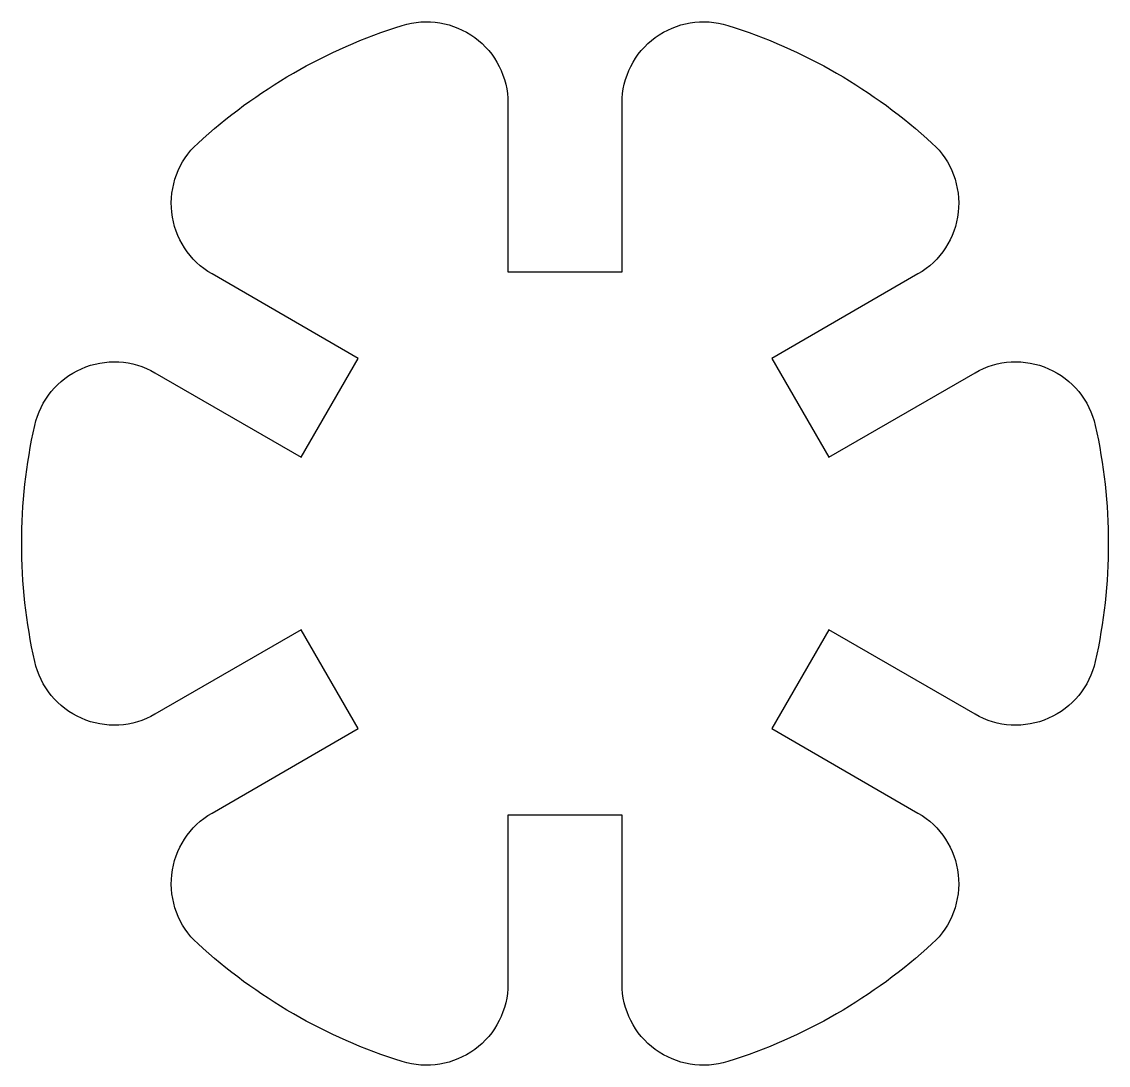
# Model space of a CAD drawing. Header units: millimetres. Extents: x -20 to 20, y -19.2 to 19.2.
import ezdxf

# ---------------------------------------------------------------- set-up
doc = ezdxf.new("R2010")
doc.units = ezdxf.units.MM
doc.layers.get('0').update_dxf_attribs({"linetype": 'CONTINUOUS'})

msp = doc.modelspace()

# ---------------------------------------------------------------- linework, layer by layer
msp.add_lwpolyline([(13.523, 14.736, -0.506548), (12.994, 9.927), (7.61, 6.819), (9.71, 3.181), (15.094, 6.29, -0.506548), (19.523, 4.343, -0.109892), (19.523, -4.343, -0.506548), (15.094, -6.29), (9.71, -3.181), (7.61, -6.819), (12.994, -9.927, -0.506548), (13.523, -14.736, -0.109892), (6, -19.079, -0.506548), (2.1, -16.217), (2.1, -10), (-2.1, -10), (-2.1, -16.217, -0.506548), (-6, -19.079, -0.109892), (-13.523, -14.736, -0.506548), (-12.994, -9.927), (-7.61, -6.819), (-9.71, -3.181), (-15.094, -6.29, -0.506548), (-19.523, -4.343, -0.109892), (-19.523, 4.343, -0.506548), (-15.094, 6.29), (-9.71, 3.181), (-7.61, 6.819), (-12.994, 9.927, -0.506548), (-13.523, 14.736, -0.109892), (-6, 19.079, -0.506548), (-2.1, 16.217), (-2.1, 10), (2.1, 10), (2.1, 16.217, -0.506548), (6, 19.079, -0.109892)], format="xyb", close=True)

doc.saveas('drawing.dxf')
